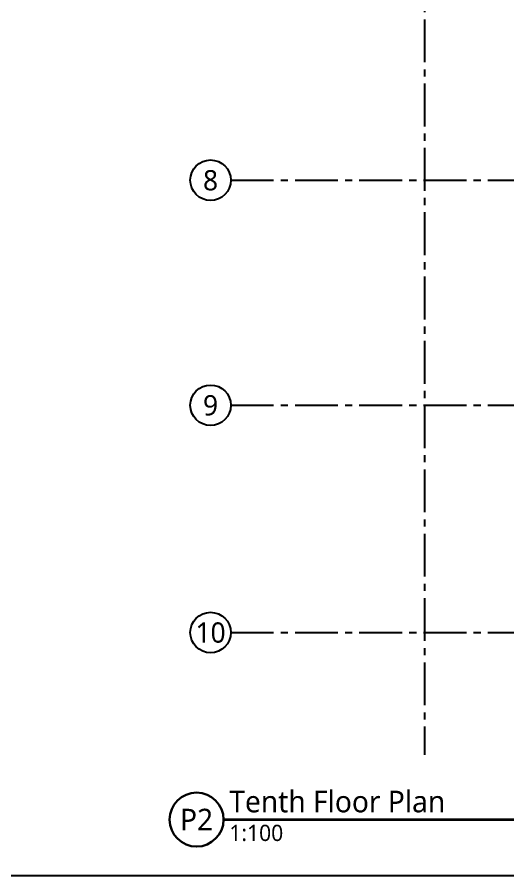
# Model space of a CAD drawing. Header units: millimetres. Extents: x -2409243 to -2334937, y -643723 to -441957.
# Drawn here: x -2371347 to -2360437, y -571589 to -552509 of the extents above; entities that cross this region are included whole.
import ezdxf
from ezdxf.enums import TextEntityAlignment as Align

# ---------------------------------------------------------------- set-up
doc = ezdxf.new("R2010")
doc.units = ezdxf.units.MM
doc.header["$MEASUREMENT"] = 0
doc.linetypes.add('CENTER2', pattern=[28.575, 19.05, -3.175, 3.175, -3.175])
for name, color, linetype in [('A-Anno-Grid Lines', 154, 'Continuous'), ('A-Wall Patt', 8, 'Continuous'), ('Anno_Labels', 7, 'Continuous')]:
    doc.layers.add(name, color=color, linetype=linetype)
doc.layers.add('A-Wall Sec', color=1, linetype='Continuous', lineweight=30)
doc.styles.get("Standard").update_dxf_attribs({"font": 'trebuc.ttf'})

# ---------------------------------------------------------------- blocks, each defined once
blk = doc.blocks.new('Grid Head')
blk.add_circle((0, 0), 3)
at = {"layer": 'Anno_Labels'}
blk.add_attdef('GRID_NAME', text='', height=3, dxfattribs=at).set_placement((0, 0), align=Align.MIDDLE_CENTER)
blk = doc.blocks.new('Grid Residences')
at = {"layer": 'A-Anno-Grid Lines', "linetype": 'CENTER2', "ltscale": 50}
for p, q in [((-35097, 2923), (-35097, -27704)), ((-30047, 2923), (-30047, -27704)), ((-25047, 2923), (-25047, -27704)), ((12818, -1384), (-37818, -1384))]:
    blk.add_line(p, q, dxfattribs=at)
ref = blk.add_blockref('Grid Head', (-35097, 3373), dxfattribs=dict(xscale=150, yscale=150, zscale=150, rotation=270))
ref.add_attrib('GRID_NAME', '10', dxfattribs={"height": 450, "rotation": 270}).set_placement((-35097, 3373), align=Align.MIDDLE_CENTER)
ref = blk.add_blockref('Grid Head', (-30047, 3373), dxfattribs=dict(xscale=150, yscale=150, zscale=150, rotation=270))
ref.add_attrib('GRID_NAME', '9', dxfattribs={"height": 450, "rotation": 270}).set_placement((-30047, 3373), align=Align.MIDDLE_CENTER)
ref = blk.add_blockref('Grid Head', (-25047, 3373), dxfattribs=dict(xscale=150, yscale=150, zscale=150, rotation=270))
ref.add_attrib('GRID_NAME', '8', dxfattribs={"height": 450, "rotation": 270}).set_placement((-25047, 3373), align=Align.MIDDLE_CENTER)
blk = doc.blocks.new('View Tag')
blk.add_circle((0, 0), 3)
at = {"layer": 'Anno_Labels'}
for tag, height, p in [('VIEW_NAME', 2.4, (3.641, 2.004)), ('VIEW_SCALE', 1.8, (3.641, -1.482))]:
    blk.add_attdef(tag, text='', height=height, dxfattribs=at).set_placement(p, align=Align.MIDDLE_LEFT)
blk.add_attdef('VIEW_TYPE', text='', height=2.4, dxfattribs=at).set_placement((0, 0), align=Align.MIDDLE_CENTER)

msp = doc.modelspace()

# ---------------------------------------------------------------- linework, layer by layer
at = {"layer": 'A-Wall Patt'}
msp.add_lwpolyline([(-2409243.5, -515837.4), (-2334936.9, -515837.4), (-2334936.9, -571588.7), (-2409243.5, -571588.7)], close=True, dxfattribs=at)
msp.add_lwpolyline([(-2409243.5, -515837.4), (-2334936.9, -515837.4), (-2334936.9, -571588.7), (-2409243.5, -571588.7)], close=True, dxfattribs=at)
at = {"layer": 'A-Wall Sec', "lineweight": 35}
msp.add_line((-2366758.1, -570338.7), (-2359860, -570338.7), dxfattribs=at)

# ---------------------------------------------------------------- block references
at = {"layer": 'A-Anno-Grid Lines', "rotation": 90}
msp.add_blockref('Grid Residences', (-2363674.2, -531085.6), dxfattribs=at)
at = {"layer": 'A-Wall Sec', "lineweight": 35}
ref = msp.add_blockref('View Tag', (-2367358.1, -570338.7), dxfattribs=dict(at, xscale=200, yscale=200, zscale=200))
ref.add_attrib('VIEW_TYPE', 'P2', dxfattribs={"layer": '0', "height": 480}).set_placement((-2367358.1, -570338.7), align=Align.MIDDLE_CENTER)
ref.add_attrib('VIEW_NAME', 'Tenth Floor Plan', dxfattribs={"layer": '0', "height": 480}).set_placement((-2366629.9, -569937.8), align=Align.MIDDLE_LEFT)
ref.add_attrib('VIEW_SCALE', '1:100', dxfattribs={"layer": '0', "height": 360}).set_placement((-2366629.9, -570635), align=Align.MIDDLE_LEFT)

doc.saveas('drawing.dxf')
